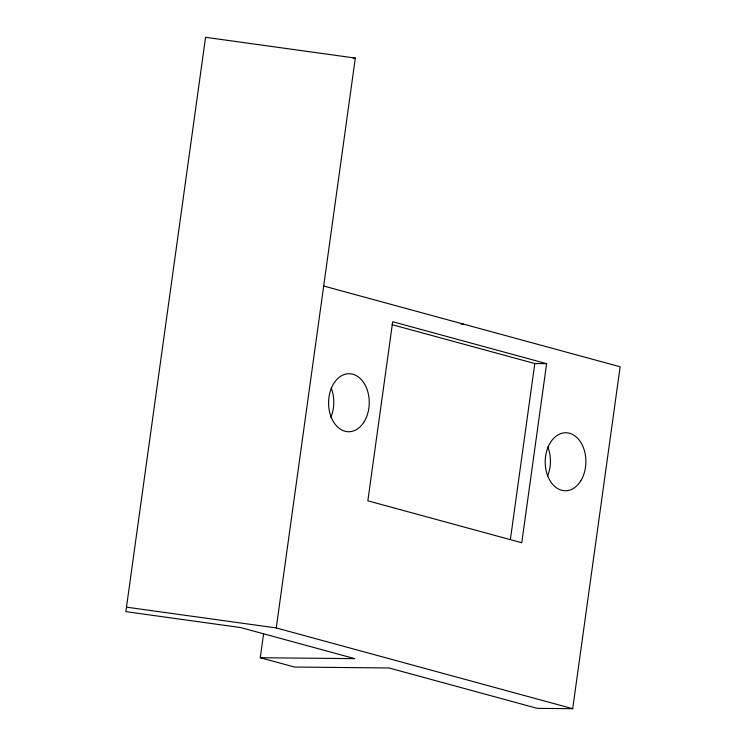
<?xml version="1.0" encoding="UTF-8"?>
<svg xmlns="http://www.w3.org/2000/svg" width="746" height="746" viewBox="0 0 746 746"><rect width="100%" height="100%" fill="white"/><g stroke="black" fill="none" stroke-linecap="round" stroke-linejoin="round"><path stroke-width="1.12" d="M323.689 286.026L620.14 366.79L572.695 708.7L537.241 708.355L389.02 667.968L294.483 667.045L260.27 657.73L263.627 633.55M572.695 708.7L276.244 627.936L355.31 58.076L205.56 37.3L125.86 611.645L240.79 627.591L354.807 658.653L260.27 657.73M510.423 539.19L534.798 363.535L392.107 324.669M546.613 363.656L521.762 542.752L367.834 500.818L392.685 321.722L546.613 363.656L534.798 363.535M353.026 58.057L355.31 58.076M461.075 324.053L463.359 324.072M126.484 607.16L276.244 627.936M547.797 446.929A29.01 20.338 -89.4 0 1 547.499 476.246M331.159 387.911A29.01 20.338 -89.4 0 1 330.86 417.228M364.207 421.676A29.01 20.338 -89.4 0 0 352.858 374.231A29.01 20.338 -89.4 0 0 329.648 412.268A29.01 20.338 -89.4 0 0 364.207 421.676M580.854 480.694A29.01 20.338 -89.4 0 0 569.496 433.249A29.01 20.338 -89.4 0 0 546.286 471.285A29.01 20.338 -89.4 0 0 580.854 480.694"/></g></svg>
